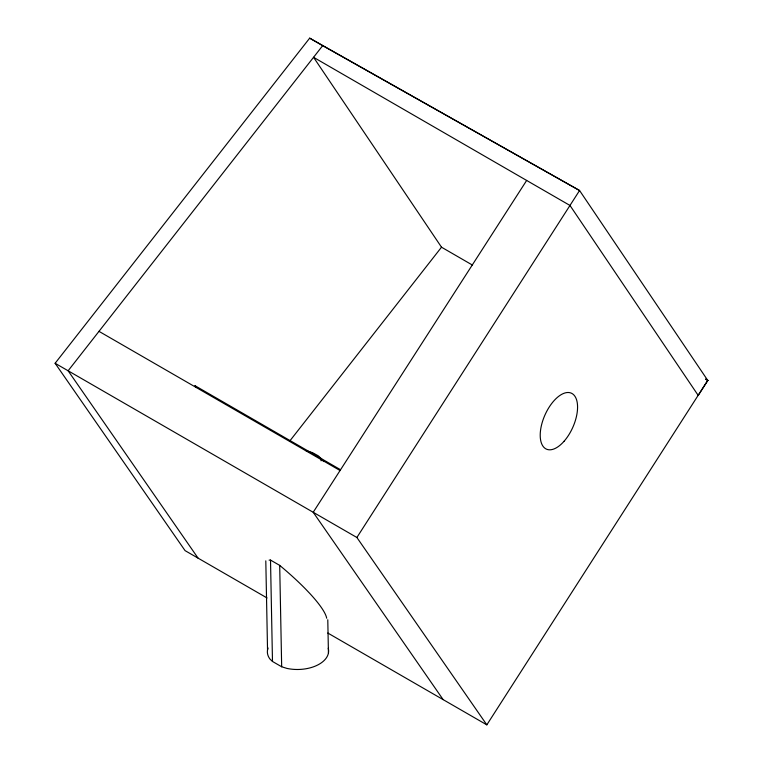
<?xml version="1.0" encoding="UTF-8"?>
<svg xmlns="http://www.w3.org/2000/svg" width="763" height="763" viewBox="0 0 763 763"><rect width="100%" height="100%" fill="white"/><g stroke="black" fill="none" stroke-linecap="round" stroke-linejoin="round"><path stroke-width="1.14" d="M327.813 633.042L486.832 724.85L707.797 380.298M486.832 724.85L356.884 537.495L579.565 190.512L309.683 38.15L55.117 363.274L185.066 550.628L267.06 597.963M698.546 394.938L707.883 380.403L705.746 379.106M698.221 395.444L569.98 205.457L526.661 180.45L313.202 512.269L443.141 699.623M707.816 380.499L579.565 190.512L322.673 45.656L68.117 370.78L198.065 558.125M289.845 440.909L441.51 247.202L472.459 265.095M305.458 450.466L312.468 452.64L318.257 455.826L322.415 459.803A30.625 18.074 -1.1 0 1 323.55 461.558M268.051 647.987A30.625 18.074 -1.1 0 0 269.978 659.079L272.486 661.473L281.671 666.776L286.936 668.407A30.625 18.074 -1.1 0 0 328.252 648.245M309.683 38.15L322.673 45.656M705.689 379.201L707.74 380.394M340.498 469.703L194.832 385.601L196.186 387.556M98.99 331.352L340.05 470.523M55.117 363.274L356.884 537.495M269.12 560.147A64.435 12.532 38.1 0 1 270.512 560.08L279.697 565.383A83.806 16.3 38.1 0 1 305.715 589.179L309.95 593.624A83.806 16.3 38.1 0 1 325.725 615.15A85.666 16.662 38.1 0 1 326.688 618.24M526.661 180.45L313.555 57.301L441.539 247.241M327.785 619.737L328.433 652.966M320.994 458.439L321.042 460.823M279.697 565.383L281.671 666.776M270.512 560.08L272.486 661.473M265.801 560.853L267.536 649.857M564.01 441.329A30.625 15.231 -66 0 0 571.869 393.431A30.625 15.231 -66 0 0 540.776 428.701A30.625 15.231 -66 0 0 564.01 441.329"/></g></svg>
